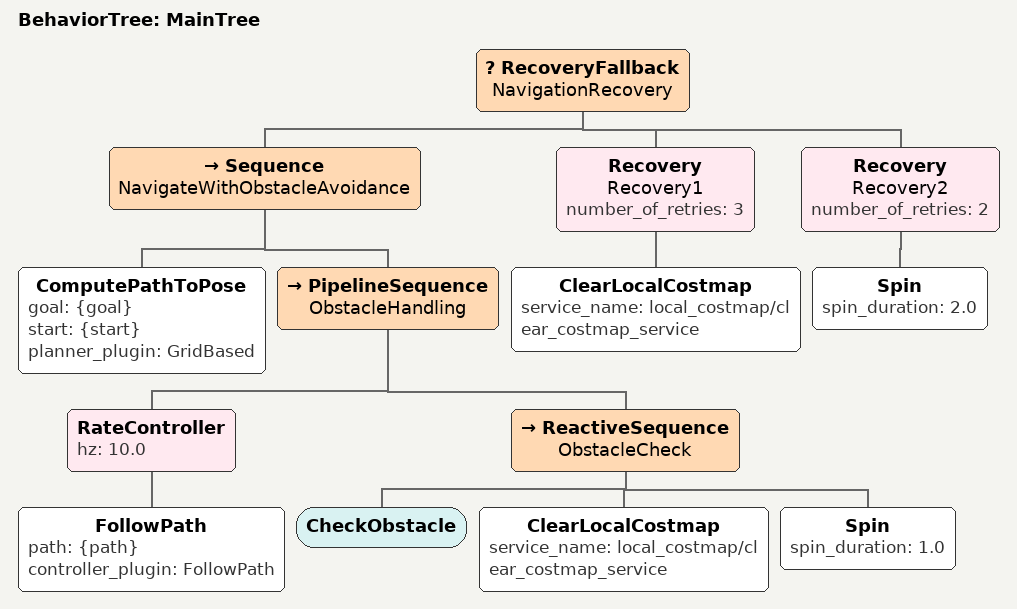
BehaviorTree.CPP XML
<?xml version="1.0"?>
<root main_tree_to_execute="MainTree">
  <BehaviorTree ID="MainTree">
    <RecoveryFallback name="NavigationRecovery">
      <Sequence name="NavigateWithObstacleAvoidance">
        <ComputePathToPose goal="{goal}" start="{start}" planner_plugin="GridBased"/>
        <PipelineSequence name="ObstacleHandling">
          <RateController hz="10.0">
            <FollowPath path="{path}" controller_plugin="FollowPath"/>
          </RateController>

          <ReactiveSequence name="ObstacleCheck">
            <CheckObstacle/>
            <ClearLocalCostmap service_name="local_costmap/clear_costmap_service"/>
            <Spin spin_duration="1.0"/>
          </ReactiveSequence>
        </PipelineSequence>
      </Sequence>

      <Recovery name="Recovery1" number_of_retries="3">
        <ClearLocalCostmap service_name="local_costmap/clear_costmap_service"/>
      </Recovery>

      <Recovery name="Recovery2" number_of_retries="2">
        <Spin spin_duration="2.0"/>
      </Recovery>
    </RecoveryFallback>
  </BehaviorTree>
</root>
